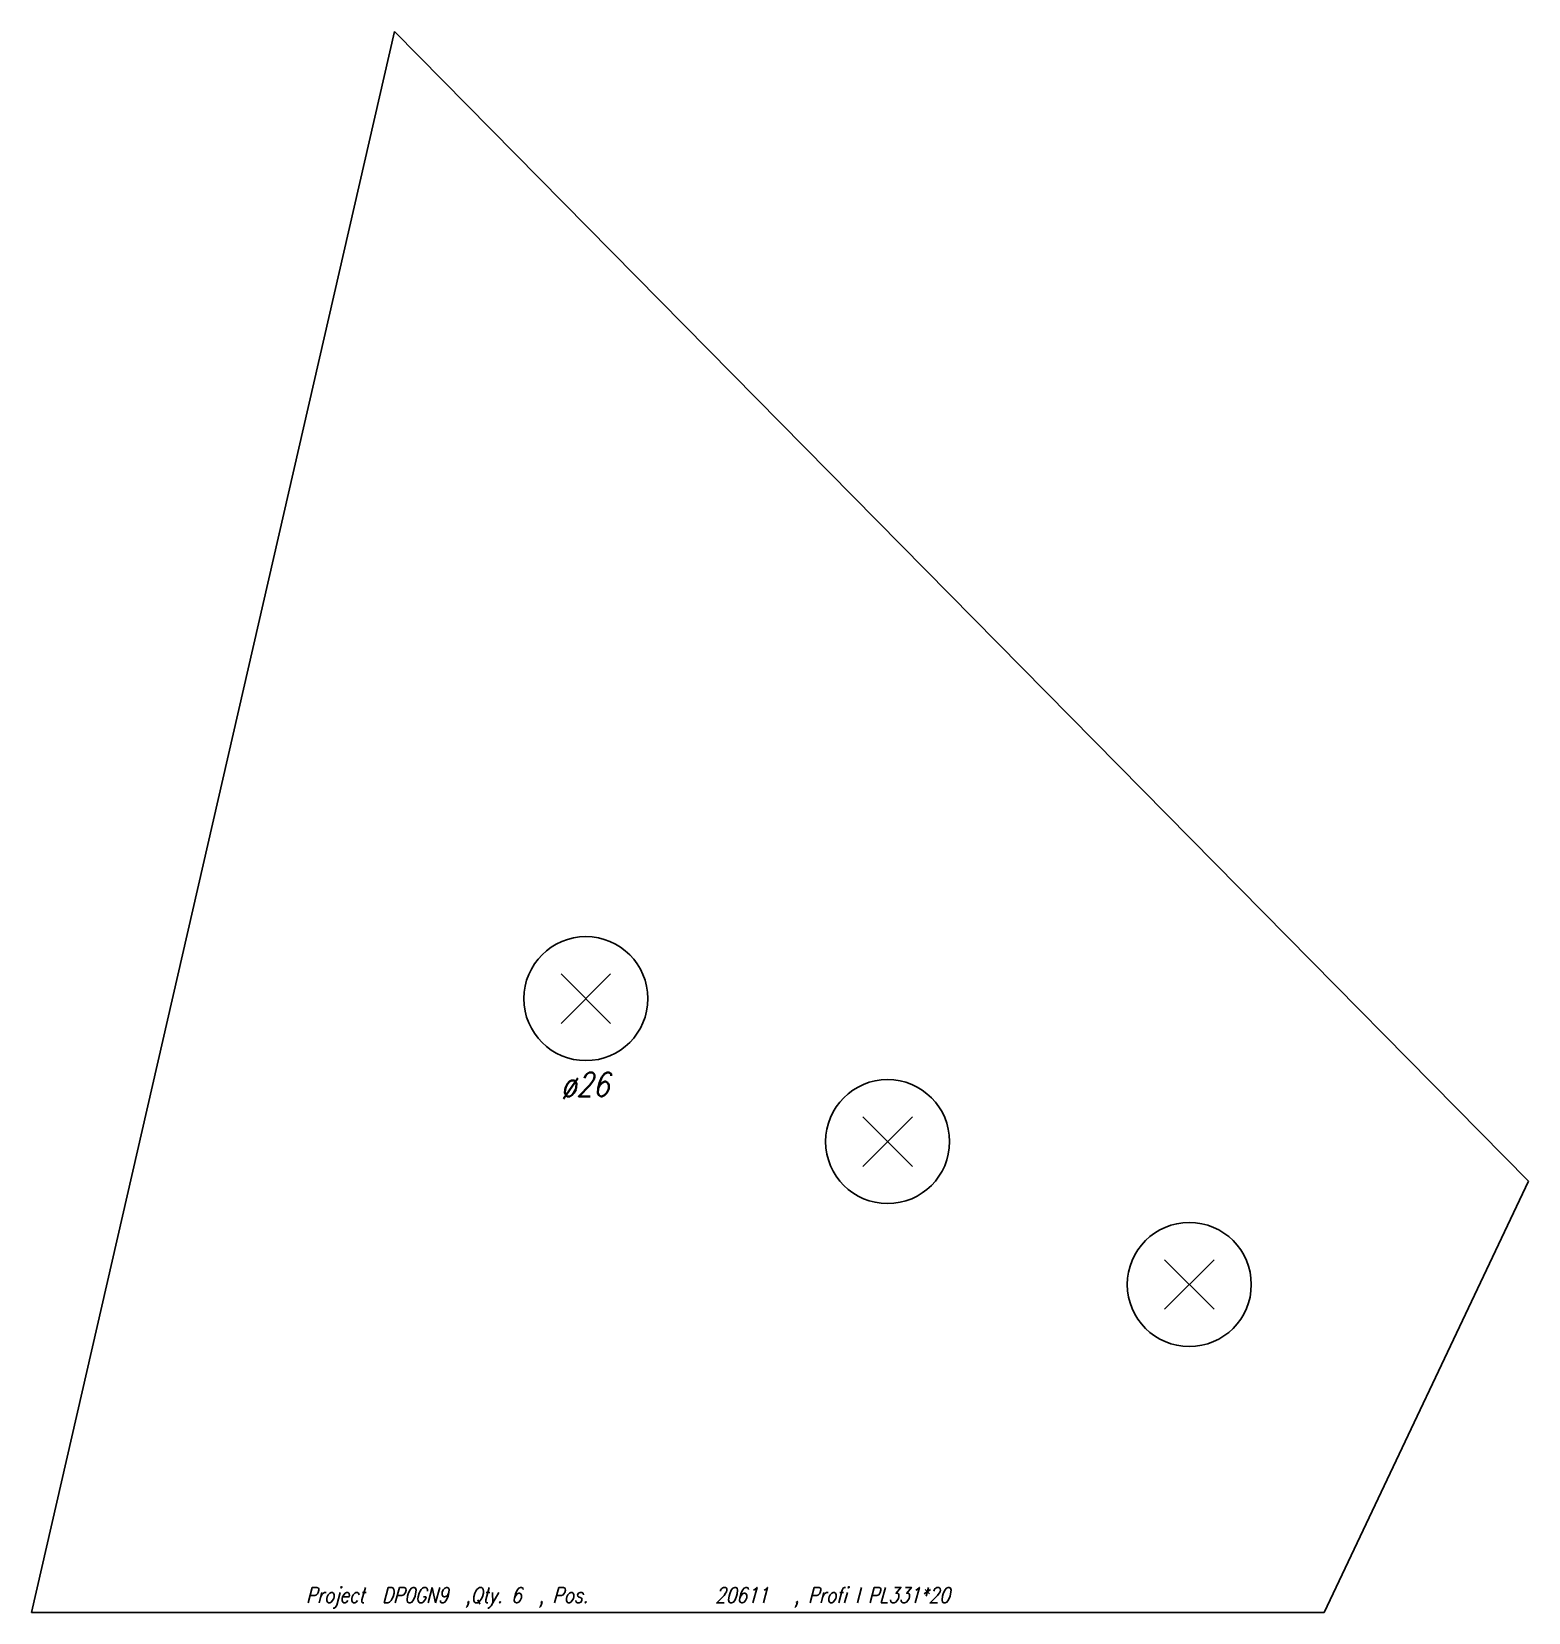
# Model space of a CAD drawing. Extents: x 0 to 314, y -166 to 166.
import ezdxf

# ---------------------------------------------------------------- set-up
doc = ezdxf.new("R2010")
doc.units = 0
doc.header["$LTSCALE"] = 10
for name, color, linetype in [('BEZ_SCHRAUBEN', 7, 'CONTINUOUS'), ('SCHRAUBEN', 7, 'CONTINUOUS'), ('TEILE', 7, 'CONTINUOUS'), ('UNTERSCHRIFT', 7, 'CONTINUOUS')]:
    doc.layers.add(name, color=color, linetype=linetype)
doc.styles.get("Standard").update_dxf_attribs({"font": 'ROMANS'})

msp = doc.modelspace()

# ---------------------------------------------------------------- linework, layer by layer
at = {"layer": 'SCHRAUBEN', "color": 6}
for p, q in [((121.418221, -31.820557), (111.018211, -42.220558)), ((111.018211, -31.820557), (121.418221, -42.220558)), ((184.679901, -61.786491), (174.279907, -72.186493)), ((174.279907, -61.786491), (184.679901, -72.186493)), ((247.94162, -91.752411), (237.541626, -102.15242)), ((237.541626, -91.752411), (247.94162, -102.15242))]:
    msp.add_line(p, q, dxfattribs=at)
at = {"layer": 'SCHRAUBEN', "color": 2}
for centre, radius in [((116.218216, -37.020557), 13), ((179.479904, -66.986488), 12.999985), ((242.741623, -96.952423), 12.999985)]:
    msp.add_circle(centre, radius, dxfattribs=at)
at = {"layer": 'TEILE', "color": 2}
for p, q in [((0, -165.684113), (76.125504, 165.684113)), ((76.125504, 165.684113), (313.851349, -75.310432)), ((313.851349, -75.310432), (271.042908, -165.684113)), ((271.042908, -165.684113), (0, -165.684113))]:
    msp.add_line(p, q, dxfattribs=at)

# ---------------------------------------------------------------- texts
at = {"layer": 'BEZ_SCHRAUBEN', "color": 2, "oblique": 15, "width": 0.8}
msp.add_text(' ø26', height=5, dxfattribs=at).set_placement((108.218216, -57.520557))
at = {"layer": 'UNTERSCHRIFT', "color": 2, "oblique": 15}
for s, width, p in [('Project  DP0GN9  ,Qty. 6  , Pos. ', 0.8, (57.521461, -163.684097)), ('20611', 0.8, (143.321457, -163.684097)), ('  , Profi l PL331*20', 0.799999, (156.321457, -163.684097))]:
    msp.add_text(s, height=3.25, dxfattribs=dict(at, width=width)).set_placement(p)

doc.saveas('drawing.dxf')
